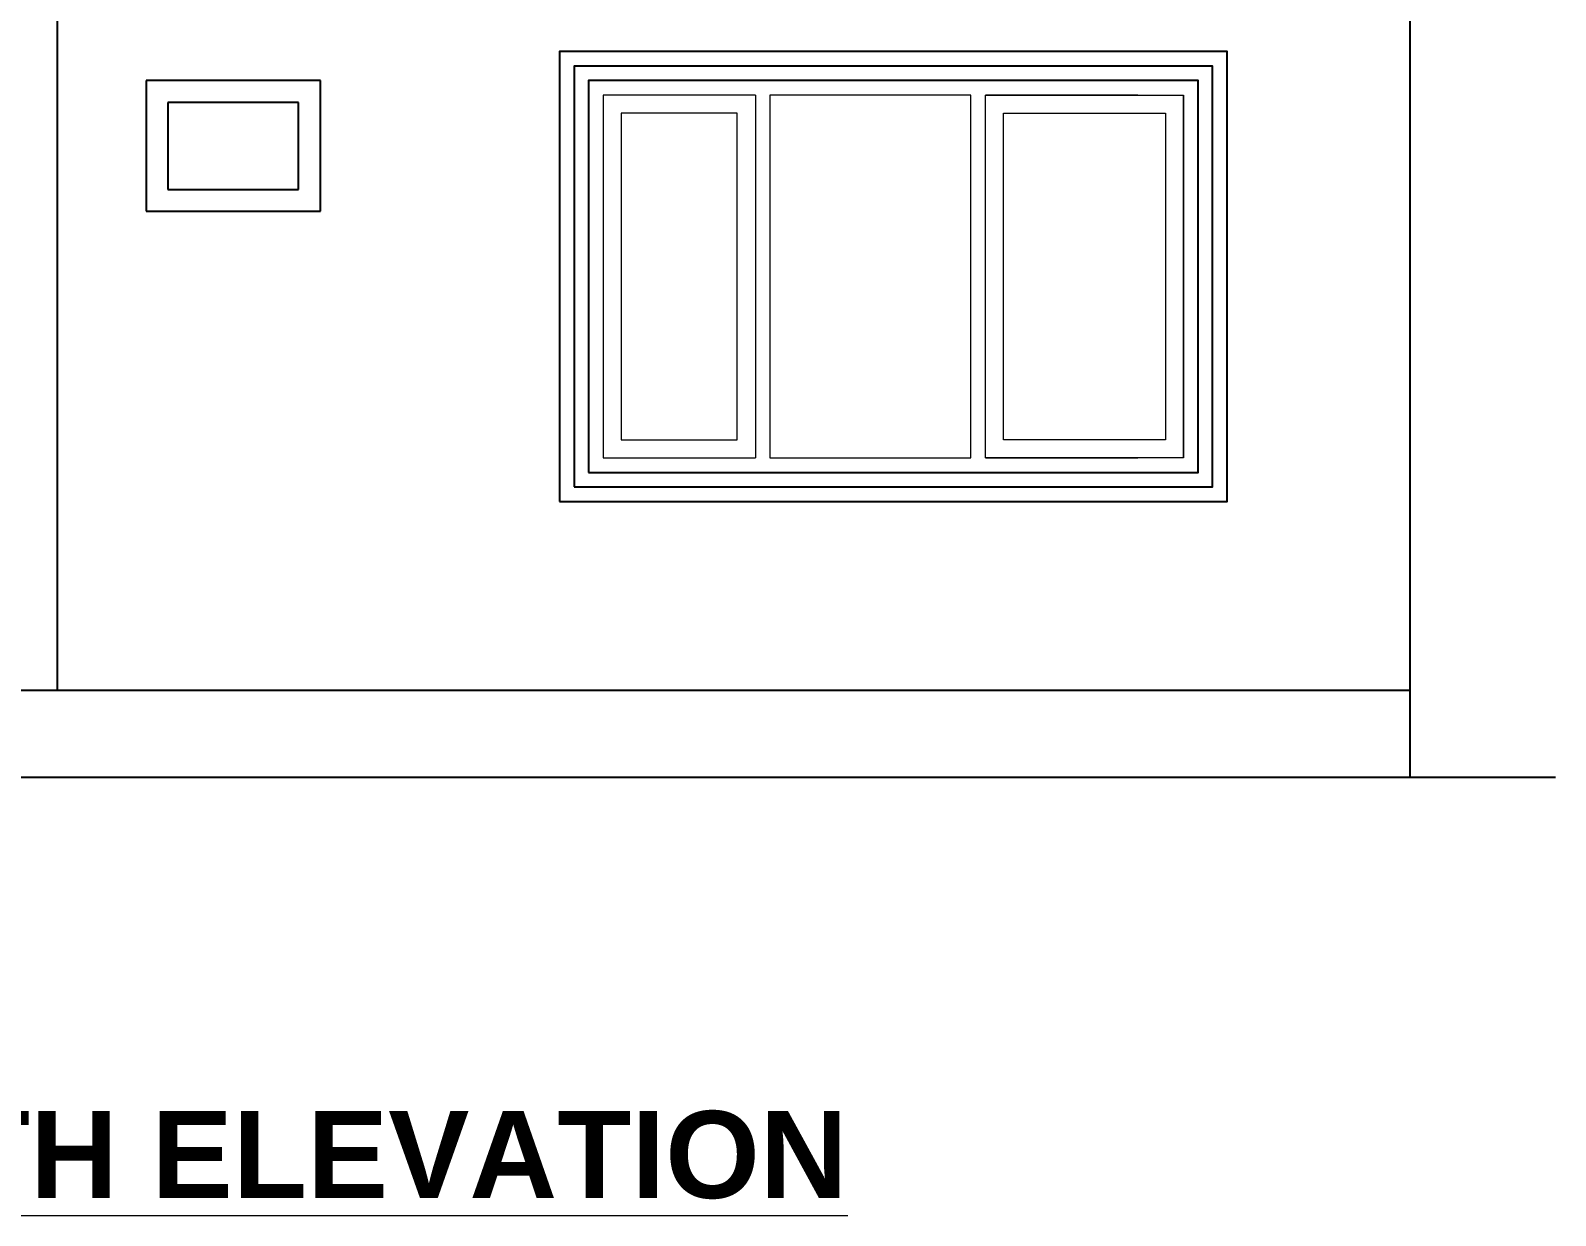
# Model space of a CAD drawing. Header units: inches. Extents: x -343 to 13887, y -13069 to -746.
# Drawn here: x 2941.9 to 3152.1, y -9415.6 to -9252.2 of the extents above; entities that cross this region are included whole.
import ezdxf

# ---------------------------------------------------------------- set-up
doc = ezdxf.new("R2010")
doc.units = ezdxf.units.IN
doc.header["$LTSCALE"] = 17
doc.header["$MEASUREMENT"] = 0
for name, color, linetype, lineweight in [('ELEVATION', 7, 'Continuous', 25), ('OUTLINE', 1, 'Continuous', 25), ('TEXT', 231, 'Continuous', 20), ('WINDOW FRAME', 161, 'Continuous', 20)]:
    doc.layers.add(name, color=color, linetype=linetype, lineweight=lineweight)

msp = doc.modelspace()

# ---------------------------------------------------------------- linework, layer by layer
at = {"layer": 'ELEVATION', "linetype": 'Continuous'}
for p, q in [((3102.79, -9259.16), (3018.79, -9259.16)), ((3018.79, -9259.16), (3018.79, -9313.16)), ((3102.79, -9313.16), (3102.79, -9259.16)), ((3018.79, -9313.16), (3102.79, -9313.16))]:
    msp.add_line(p, q, dxfattribs=at)
at = {"layer": 'OUTLINE'}
for p, q in [((2945.55, -8907.16), (2945.55, -9343.16)), ((3132.02, -9355.16), (3132.02, -9236.16)), ((2819.55, -9343.16), (3132.02, -9343.16)), ((2784.55, -9355.16), (3152.05, -9355.16))]:
    msp.add_line(p, q, dxfattribs=at)
at = {"layer": 'OUTLINE', "color": 7}
for p, q in [((2981.83, -9259.16), (2957.83, -9259.16)), ((2957.83, -9259.16), (2957.83, -9277.16)), ((2981.83, -9277.16), (2981.83, -9259.16)), ((2957.83, -9277.16), (2981.83, -9277.16))]:
    msp.add_line(p, q, dxfattribs=at)
at = {"layer": 'OUTLINE', "color": 253, "true_color": 0x9898cc}
for p, q in [((2978.83, -9262.16), (2960.83, -9262.16)), ((2960.83, -9262.16), (2960.83, -9274.16)), ((2978.83, -9274.16), (2978.83, -9262.16)), ((2960.83, -9274.16), (2978.83, -9274.16))]:
    msp.add_line(p, q, dxfattribs=at)
at = {"layer": 'OUTLINE'}
for points in [[(3014.79, -9317.16), (3106.79, -9317.16), (3106.79, -9255.16), (3014.79, -9255.16)], [(3016.79, -9315.16), (3104.79, -9315.16), (3104.79, -9257.16), (3016.79, -9257.16)], [(3018.79, -9313.16), (3102.79, -9313.16), (3102.79, -9259.16), (3018.79, -9259.16)]]:
    msp.add_lwpolyline(points, close=True, dxfattribs=at)
at = {"layer": 'WINDOW FRAME'}
for p, q in [((3041.79, -9261.16), (3020.79, -9261.16)), ((3020.79, -9261.16), (3020.79, -9311.16)), ((3041.79, -9261.16), (3041.79, -9311.16)), ((3071.49, -9261.16), (3043.79, -9261.16)), ((3043.79, -9261.16), (3043.79, -9311.16)), ((3071.49, -9311.16), (3071.49, -9261.16)), ((3094.49, -9261.16), (3073.49, -9261.16)), ((3073.49, -9311.16), (3073.49, -9261.16)), ((3073.49, -9261.16), (3100.79, -9261.16)), ((3073.49, -9311.16), (3073.49, -9261.16)), ((3100.79, -9311.16), (3100.79, -9261.16)), ((3100.79, -9261.16), (3100.79, -9311.16)), ((3039.29, -9263.66), (3023.29, -9263.66)), ((3023.29, -9263.66), (3023.29, -9308.66)), ((3039.29, -9308.66), (3039.29, -9263.66)), ((3075.99, -9263.66), (3098.29, -9263.66)), ((3075.99, -9308.66), (3075.99, -9263.66)), ((3098.29, -9263.66), (3098.29, -9308.66)), ((3023.29, -9308.66), (3039.29, -9308.66)), ((3098.29, -9308.66), (3075.99, -9308.66)), ((3020.79, -9311.16), (3041.79, -9311.16)), ((3043.79, -9311.16), (3071.49, -9311.16)), ((3073.49, -9311.16), (3094.49, -9311.16)), ((3100.79, -9311.16), (3073.49, -9311.16))]:
    msp.add_line(p, q, dxfattribs=at)

# ---------------------------------------------------------------- texts
at = {"layer": 'TEXT', "insert": (2974.88, -9401.16), "char_height": 12, "width": 396.2985, "attachment_point": 2}
msp.add_mtext('{\\fArial|b1|i0|c0|p34;\\LSOUTH ELEVATION}', dxfattribs=at)

doc.saveas('drawing.dxf')
